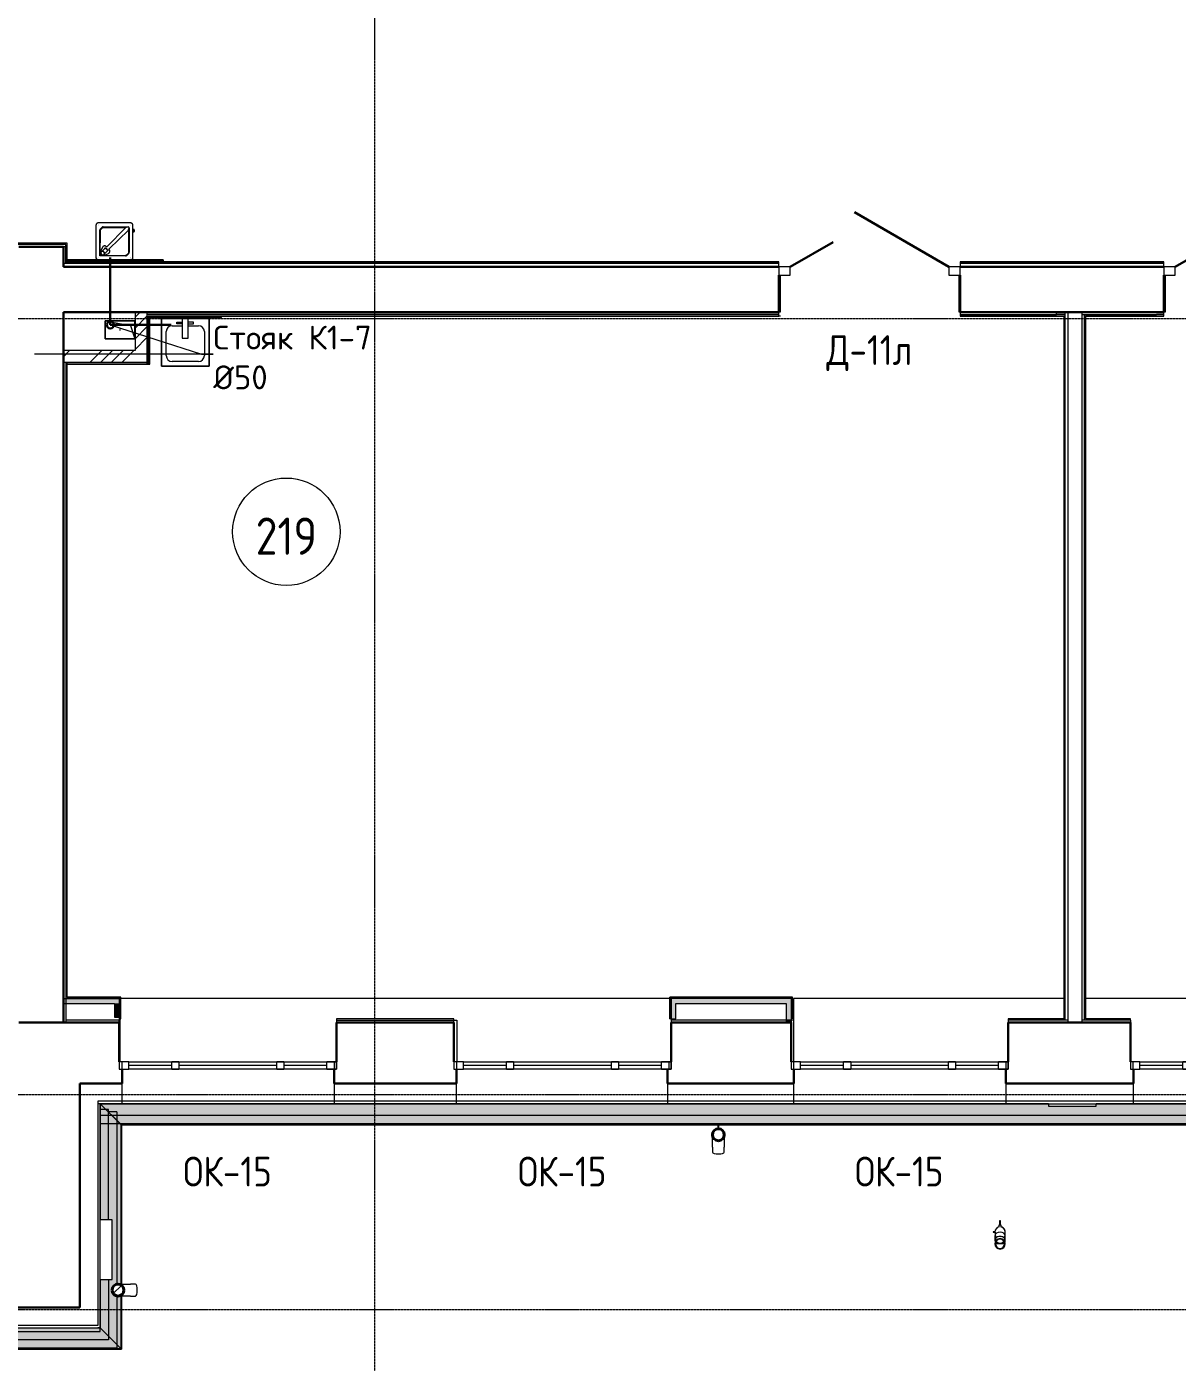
# Model space of a CAD drawing. Header units: millimetres. Extents: x -10178924 to 11692288, y -947381 to 58396.
# Drawn here: x 7233 to 16877, y -177041 to -165853 of the extents above; entities that cross this region are included whole.
import ezdxf
from ezdxf import colors
from ezdxf.entities.mleader import LeaderData, LeaderLine
from ezdxf.math import Vec2, Vec3

# ---------------------------------------------------------------- set-up
doc = ezdxf.new("R2010")
doc.units = ezdxf.units.MM
doc.linetypes.add('ADSK_Линия сетки', pattern=[25, 20, -2.5, 0, -2.5])
for name, color, linetype, lineweight in [('!К1', 32, 'Continuous', 30), ('_ Окна', 7, 'Continuous', 9), ('Аннотация', 7, 'Continuous', 18), ('Выноски ВК', 7, 'Continuous', 0), ('Двери', 7, 'Continuous', 9), ('Марки дверей', 7, 'Continuous', 20), ('Марки окон', 7, 'Continuous', 20), ('Обобщенные модели', 7, 'Continuous', 18), ('Ограждение', 7, 'Continuous', 9), ('Окна', 7, 'Continuous', 9), ('Оси', 253, 'Continuous', 9), ('Перекрытие', 7, 'Continuous', 18), ('Сантехника', 7, 'Continuous', 18), ('Стены внутренние', 7, 'Continuous', 18), ('Стены наружные', 7, 'Continuous', 18), ('Стены несущие', 7, 'Continuous', 30), ('Стены отделка', 7, 'Continuous', 30), ('Стены перегородки', 7, 'Continuous', 30), ('Стены штриховка', 7, 'Continuous', 9), ('ШТРИХОВКА', 252, 'Continuous', 15)]:
    doc.layers.add(name, color=color, linetype=linetype, lineweight=lineweight)
doc.layers.add('Линии', color=7, linetype='Continuous', lineweight=9, true_color=0x00a600)
doc.styles.add('GOST Common', font='GOST_Common.ttf', dxfattribs={"width": 0.9, "height": 350})
doc.styles.add('GOST Common_2', font='GOST_Common.ttf', dxfattribs={"width": 0.9, "height": 250})
doc.styles.add('PDF ISOCPEUR', font='isocpeur.ttf')

# ---------------------------------------------------------------- blocks, each defined once
blk = doc.blocks.new('Дверь-Alumark_двупольная с глухим окном_S70 - 1520х2200 алюм ост Д-11л-6129590-План 2-го этажа')
at = {"layer": 'Двери', "lineweight": 30}
for p, q in [((790, 190), (-2, 647)), ((-540, 190), (-181, 397))]:
    blk.add_line(p, q, dxfattribs=at)
at = {"layer": 'Двери'}
for p, q in [((-635, 190), (-635, 120)), ((-540, 190), (-635, 190)), ((-635, 120), (-540, 120)), ((-540, 120), (-540, 190)), ((790, 190), (790, 120)), ((885, 190), (790, 190)), ((790, 120), (885, 120)), ((885, 120), (885, 190))]:
    blk.add_line(p, q, dxfattribs=at)
blk = doc.blocks.new('Водосток - Тип 1 _карниз больше 490мм_-5158564-План 2-го этажа')
at = {"layer": 'Обобщенные модели', "lineweight": 9}
h = blk.add_hatch(dxfattribs=at)
h.set_pattern_fill('FP_12', color=256, style=0, pattern_type=2)
h.set_pattern_definition([(135, (281.1, -7838.13), (-106.066, -106.066), [])])
h.paths.add_polyline_path([(174, 149), (174, 171), (164, 191), (147, 205), (125, 210), (103, 205), (86, 191), (76, 171), (76, 149), (86, 129), (103, 115), (125, 110), (147, 115), (164, 129), (166, 132)])
at = {"layer": 'Обобщенные модели'}
for p, q in [((75, 306), (75, 264)), ((175, 264), (175, 306)), ((75, 186), (75, 188)), ((75, 184), (75, 186)), ((175, 188), (175, 186)), ((175, 186), (175, 184)), ((175, 184), (175, 181)), ((175, 175), (175, 173))]:
    blk.add_line(p, q, dxfattribs=at)
at = {"layer": 'Обобщенные модели', "flags": 128}
for points in [[(75, 190), (75, 193), (75, 197), (75, 201), (75, 205), (75, 210), (75, 214), (75, 219), (75, 224), (75, 229), (75, 234), (75, 239), (75, 245), (75, 250), (75, 256), (75, 261), (75, 264)], [(175, 264), (175, 258), (175, 252), (175, 247), (175, 242), (175, 236), (175, 231), (175, 226), (175, 221), (175, 216), (175, 212), (175, 207), (175, 203), (175, 199), (175, 195), (175, 191), (175, 190)], [(75, 173), (75, 174), (75, 177), (75, 180), (75, 183), (75, 184)], [(175, 181), (175, 178), (175, 175)]]:
    blk.add_lwpolyline(points, dxfattribs=at)
at = {"layer": 'Обобщенные модели'}
for start, end in [(167.1429, 191.1114), (151.304, 167.1429), (149.8057, 151.304), (146.8239, 148.981), (90, 144.6643), (35.3357, 90), (31.019, 33.1761), (28.696, 30.1943), (12.8571, 28.696), (348.8886, 12.8571)]:
    blk.add_arc((125, 160), 52, start, end, dxfattribs=at)
at = {"layer": 'Обобщенные модели', "lineweight": 40}
for start, end in [(90, 270), (270, 90)]:
    blk.add_arc((125, 160), 50, start, end, dxfattribs=at)
at = {"layer": 'Обобщенные модели'}
for start_param, end_param in [(4.712389, 6.283185), (3.141593, 4.712389)]:
    blk.add_ellipse((125, 306), major_axis=(-50, 0), ratio=0.309017, start_param=start_param, end_param=end_param, dxfattribs=at)
blk = doc.blocks.new('окно трехпол с фрамугой - 1800 и 1820х2300_h___нов_ ок15-2116660-План 2-го этажа')
at = {"layer": '_ Окна', "lineweight": 18}
for p, q in [((-910, 75), (-910, 135)), ((-910, 135), (-830, 135)), ((-830, 135), (-830, 75)), ((-470, 75), (-470, 135)), ((-470, 135), (-410, 135)), ((-410, 135), (-410, 75)), ((410, 75), (410, 135)), ((410, 135), (470, 135)), ((470, 135), (470, 75)), ((830, 135), (830, 75)), ((910, 135), (830, 135)), ((910, 75), (910, 135)), ((-830, 75), (-910, 75)), ((-410, 75), (-470, 75)), ((470, 75), (410, 75)), ((830, 75), (910, 75))]:
    blk.add_line(p, q, dxfattribs=at)
at = {"layer": '_ Окна'}
for p, q in [((-890, 75), (-890, 135)), ((890, 75), (890, 135)), ((-830, 105), (-470, 105)), ((-410, 105), (410, 105)), ((470, 105), (830, 105))]:
    blk.add_line(p, q, dxfattribs=at)
at = {"layer": 'Окна'}
for p, q in [((-910, 135), (-910, 75)), ((-830, 135), (-910, 135)), ((-830, 135), (-470, 135)), ((-410, 135), (-470, 135)), ((-410, 135), (410, 135)), ((470, 135), (410, 135)), ((470, 135), (830, 135)), ((910, 135), (830, 135)), ((910, 75), (910, 135)), ((-910, 75), (-830, 75)), ((-470, 75), (-830, 75)), ((-470, 75), (-410, 75)), ((410, 75), (-410, 75)), ((410, 75), (470, 75)), ((830, 75), (470, 75)), ((830, 75), (910, 75))]:
    blk.add_line(p, q, dxfattribs=at)
blk = doc.blocks.new('окно трехпол с фрамугой - 1800 и 1820х2300_h___нов_ ок15-2116662-План 2-го этажа')
at = {"layer": '_ Окна', "lineweight": 18}
for p, q in [((-910, 75), (-910, 135)), ((-910, 135), (-830, 135)), ((-830, 135), (-830, 75)), ((-470, 75), (-470, 135)), ((-470, 135), (-410, 135)), ((-410, 135), (-410, 75)), ((410, 75), (410, 135)), ((410, 135), (470, 135)), ((470, 135), (470, 75)), ((830, 135), (830, 75)), ((910, 135), (830, 135)), ((910, 75), (910, 135)), ((-830, 75), (-910, 75)), ((-410, 75), (-470, 75)), ((470, 75), (410, 75)), ((830, 75), (910, 75))]:
    blk.add_line(p, q, dxfattribs=at)
at = {"layer": '_ Окна'}
for p, q in [((-890, 75), (-890, 135)), ((890, 75), (890, 135)), ((-830, 105), (-470, 105)), ((-410, 105), (410, 105)), ((470, 105), (830, 105))]:
    blk.add_line(p, q, dxfattribs=at)
at = {"layer": 'Окна'}
for p, q in [((-910, 135), (-910, 75)), ((-830, 135), (-910, 135)), ((-830, 135), (-470, 135)), ((-410, 135), (-470, 135)), ((-410, 135), (410, 135)), ((470, 135), (410, 135)), ((470, 135), (830, 135)), ((910, 135), (830, 135)), ((910, 75), (910, 135)), ((-910, 75), (-830, 75)), ((-470, 75), (-830, 75)), ((-470, 75), (-410, 75)), ((410, 75), (-410, 75)), ((410, 75), (470, 75)), ((830, 75), (470, 75)), ((830, 75), (910, 75))]:
    blk.add_line(p, q, dxfattribs=at)
blk = doc.blocks.new('GM_Отверстие прямоугольное _в плите_ - Отверстие-1400775-План 2-го этажа')
at = {"layer": 'Обобщенные модели'}
for p, q in [((-75, -125), (-75, 125)), ((-75, 125), (75, 125)), ((75, 125), (-75, 125)), ((-75, 125), (-75, -125)), ((-37.5, 87.5), (75, 125)), ((75, 125), (75, -125)), ((75, -125), (75, 125)), ((-75, -125), (-37.5, 87.5)), ((75, -125), (-75, -125)), ((-75, -125), (75, -125))]:
    blk.add_line(p, q, dxfattribs=at)
for start, end in [(360, 180), (180, 360), (60, 165), (300, 360), (195, 270)]:
    blk.add_arc((0, 0), 2.5, start, end, dxfattribs=at)
blk = doc.blocks.new('Ограждение - Ограждение-2756656-План 2-го этажа')
at = {"layer": 'Ограждение', "true_color": 0x373f43, "transparency": 33554432}
for points in [[(8028, -338), (8028, 116), (8009, 107), (7987, 107), (7966, 118), (7953, 134), (7948, 156), (7953, 178), (7967, 195), (7987, 205), (8009, 205), (8028, 197), (8028, 1539), (7849, 1717), (7849, 746), (7948, 746), (7948, 246), (7849, 246), (7849, -160), (7922, -233)], [(18243, 1539), (18282, 1539), (18282, 1717), (16198, 1717), (16198, 1698), (15798, 1698), (15798, 1717), (7849, 1717), (8028, 1539), (17981, 1539)], [(18243, 1538), (18282, 1539), (18282, 1543), (8024, 1543), (8028, 1538), (17981, 1538)], [(7848, 746), (7849, 746), (7848, 970)], [(7512, -338), (8028, -338), (7848, -160), (5909, -160), (5909, -209), (5729, -209), (5729, -338), (5909, -338)], [(8028, -339), (8023, -335), (5729, -335), (5729, -339), (8028, -339)]]:
    blk.add_hatch(color=149, dxfattribs=at).paths.add_polyline_path(points)
h = blk.add_hatch(color=149, dxfattribs=at)
h.paths.add_polyline_path([(8028, -339), (8028, 116), (8024, 114), (8024, -335), (8028, -338)])
h.paths.add_polyline_path([(8028, 196), (8028, 1539), (8024, 1543), (8024, 198), (8028, 196)])
at = {"layer": 'Ограждение'}
for p, q in [((7849, 1717), (7848, 1718)), ((7848, 1718), (8033, 1718)), ((7849, 1717), (8026, 1540)), ((8028, 1539), (7849, 1717)), ((7849, 1717), (7849, 746)), ((7849, 1717), (7849, 746)), ((15798, 1717), (7849, 1717)), ((15798, 1717), (7849, 1717)), ((8033, 1718), (9809, 1718)), ((9809, 1718), (8033, 1718)), ((10833, 1718), (12604, 1718)), ((12604, 1718), (10833, 1718)), ((13663, 1718), (15439, 1718)), ((15439, 1718), (13663, 1718)), ((18283, 1717), (16198, 1717)), ((18283, 1717), (16198, 1717)), ((16508, 1718), (18282, 1718)), ((18282, 1718), (16508, 1718)), ((8026, 1540), (8023, 1544)), ((8023, 1544), (8023, 198)), ((8023, 1544), (8024, 1543)), ((18282, 1544), (8023, 1544)), ((8024, 1543), (8026, 1540)), ((8026, 1540), (8024, 1543)), ((8024, 1543), (8024, 198)), ((8024, 1543), (8026, 1540)), ((18282, 1543), (8024, 1543)), ((8026, 1540), (8024, 1542)), ((8024, 1542), (8024, 198)), ((8024, 1542), (8024, 1542)), ((8024, 1542), (8024, 198)), ((8024, 1542), (8026, 1540)), ((18282, 1542), (8024, 1542)), ((18282, 1542), (8024, 1542)), ((8026, 1540), (8026, 197)), ((8027, 1540), (8026, 1540)), ((8026, 1540), (8026, 197)), ((8028, 1539), (8026, 1540)), ((8026, 1540), (8028, 1539)), ((18282, 1540), (8026, 1540)), ((18282, 1540), (8026, 1540)), ((8027, 1540), (8027, 196)), ((8027, 1540), (8027, 196)), ((8027, 1540), (8028, 1538)), ((18282, 1540), (8027, 1540)), ((18282, 1540), (8027, 1540)), ((8028, 1539), (8028, 196)), ((18282, 1539), (8028, 1539)), ((8028, 1538), (8028, 196)), ((18282, 1538), (8028, 1538)), ((7849, 246), (7849, -160)), ((7849, 246), (7849, -160)), ((8023, 114), (8023, -333)), ((8024, 115), (8024, -335)), ((8024, 114), (8024, -335)), ((8024, 114), (8024, -335)), ((8026, 116), (8026, -337)), ((8026, 116), (8026, -337)), ((8027, 116), (8027, -337)), ((8027, 116), (8027, -338)), ((8028, 116), (8028, -339)), ((8028, 116), (8028, -338)), ((5729, -209), (5729, -337)), ((5729, -338), (5729, -209)), ((5909, -160), (7849, -160)), ((5909, -160), (7849, -160)), ((7848, -159), (7828, -159)), ((7849, -160), (7848, -159)), ((8028, -338), (7849, -160)), ((7849, -160), (8026, -337)), ((5729, -337), (5729, -333)), ((5729, -333), (5729, -335)), ((5729, -333), (8023, -333)), ((5729, -335), (5729, -337)), ((5729, -337), (5729, -335)), ((5729, -335), (5729, -335)), ((5729, -335), (5729, -337)), ((5729, -337), (5729, -335)), ((5729, -335), (5729, -337)), ((5729, -335), (8024, -335)), ((5729, -335), (8024, -335)), ((5729, -335), (8024, -335)), ((8023, -333), (8024, -335)), ((8026, -337), (8023, -333)), ((8024, -335), (8026, -337)), ((8026, -337), (8024, -335)), ((8024, -335), (8026, -337)), ((8024, -335), (8024, -335)), ((8026, -337), (8024, -335)), ((8024, -335), (8026, -337)), ((5729, -337), (5729, -337)), ((5729, -338), (5729, -337)), ((5729, -337), (5729, -338)), ((5729, -337), (8026, -337)), ((5729, -337), (8027, -337)), ((5729, -337), (8026, -337)), ((5729, -338), (5729, -339)), ((5729, -338), (8028, -338)), ((5729, -338), (8027, -338)), ((5729, -339), (8028, -339)), ((8026, -337), (8028, -338)), ((8028, -338), (8026, -337)), ((8027, -337), (8026, -337)), ((8027, -338), (8028, -339))]:
    blk.add_line(p, q, dxfattribs=at)
blk = doc.blocks.new('Водосток - Тип 1 _карниз больше 490мм_-V26-План 2-го этажа')
at = {"layer": 'Обобщенные модели'}
for p, q in [((75, 306), (75, 264)), ((175, 264), (175, 306)), ((120, 109), (120, 80)), ((120, 78), (120, 76)), ((120, 76), (120, 74)), ((120, 74), (120, 70)), ((130, 80), (130, 109)), ((130, 76), (130, 78)), ((130, 74), (130, 76)), ((130, 70), (130, 74))]:
    blk.add_line(p, q, dxfattribs=at)
at = {"layer": 'Обобщенные модели', "flags": 128}
for points in [[(75, 173), (75, 174), (75, 177), (75, 180), (75, 183), (75, 186), (75, 190), (75, 193), (75, 197), (75, 201), (75, 205), (75, 210), (75, 214), (75, 219), (75, 224), (75, 229), (75, 234), (75, 239), (75, 245), (75, 250), (75, 256), (75, 261), (75, 264)], [(175, 264), (175, 258), (175, 252), (175, 247), (175, 242), (175, 236), (175, 231), (175, 226), (175, 221), (175, 216), (175, 212), (175, 207), (175, 203), (175, 199), (175, 195), (175, 191), (175, 188), (175, 184), (175, 181), (175, 178), (175, 175), (175, 173)]]:
    blk.add_lwpolyline(points, dxfattribs=at)
at = {"layer": 'Обобщенные модели'}
for start, end in [(90, 270), (270, 90)]:
    blk.add_arc((125, 160), 52, start, end, dxfattribs=at)
at = {"layer": 'Обобщенные модели', "lineweight": 40}
for start, end in [(90, 270), (270, 90)]:
    blk.add_arc((125, 160), 50, start, end, dxfattribs=at)
at = {"layer": 'Обобщенные модели'}
for start_param, end_param in [(4.712389, 6.283185), (3.141593, 4.712389)]:
    blk.add_ellipse((125, 306), major_axis=(-50, 0), ratio=0.309017, start_param=start_param, end_param=end_param, dxfattribs=at)
blk = doc.blocks.new('SND_2D_Раковина - 400х400-V35-План 2-го этажа')
at = {"layer": 'Сантехника'}
for p, q in [((200, 180), (-200, 180)), ((-200, 180), (-200, -220)), ((-200, -220), (-200, 180)), ((-200, 180), (200, 180)), ((-110, 120), (-25, 120)), ((-70, 150), (-25, 150)), ((-70, 135), (-70, 150)), ((-25, 135), (-70, 135)), ((-25, 180), (-25, 15)), ((25, 15), (25, 180)), ((70, 150), (25, 150)), ((25, 135), (70, 135)), ((25, 120), (110, 120)), ((70, 135), (70, 150)), ((200, -220), (200, 180)), ((200, 180), (200, -220)), ((-160, -130), (-160, 70)), ((-25, 15), (25, 15)), ((160, 70), (160, -130)), ((-200, -220), (200, -220)), ((200, -220), (-200, -220)), ((110, -180), (-110, -180))]:
    blk.add_line(p, q, dxfattribs=at)
for centre, start, end in [((-110, 70), 90, 180), ((110, 70), 0, 90), ((-110, -130), 180, 270), ((110, -130), 270, 0)]:
    blk.add_arc(centre, 50, start, end, dxfattribs=at)
blk = doc.blocks.new('Reece_Tap_Wolfen_Drinking-Fountain - 10 L_Stainless Steel-V47-План 2-го этажа')
at = {"layer": 'Сантехника'}
for p, q in [((-155, 134), (-155, -134)), ((-136, 137), (-135, 137)), ((134, 155), (-134, 155)), ((-122, -94), (-122, 116)), ((-120, 116), (-120, 108)), ((-113, 124), (91, 124)), ((-113, 124), (-112, 123)), ((-112, 123), (-113, 124)), ((-110, 123), (-113, 123)), ((-94, 118), (-107, 122)), ((-100, 155), (-102, 155)), ((-100, 155), (-99, 155)), ((-93, 155), (-96, 155)), ((-94, 118), (91, 119)), ((62, -44), (-94, 118)), ((-93, 155), (-88, 155)), ((-93, 155), (-88, 155)), ((-85, 155), (-88, 155)), ((-82, 155), (-81, 155)), ((-80, 155), (-81, 155)), ((98, 117), (115, 101)), ((101, 120), (118, 104)), ((137, 135), (137, 136)), ((138, 137), (139, 137)), ((140, 136), (140, 135)), ((-120, 105), (-115, 93)), ((-117, -94), (-115, 93)), ((-115, 93), (44, -62)), ((117, 94), (120, -120)), ((122, 94), (122, -122)), ((-104, -118), (-118, -104)), ((-101, -115), (-115, -101)), ((50, -101), (83, -116)), ((54, -76), (57, -79)), ((58, -79), (55, -77)), ((75, -96), (67, -88)), ((76, -97), (75, -96)), ((79, -57), (76, -54)), ((85, -107), (76, -97)), ((77, -55), (79, -58)), ((86, -110), (81, -95)), ((82, -94), (93, -82)), ((82, -96), (87, -111)), ((94, -83), (83, -95)), ((86, -111), (87, -112)), ((87, -66), (90, -69)), ((88, -67), (96, -75)), ((94, -82), (110, -85)), ((111, -86), (95, -83)), ((96, -75), (97, -76)), ((97, -76), (106, -85)), ((116, -83), (101, -50)), ((104, -115), (116, -103)), ((111, -86), (110, -85)), ((116, -102), (112, -87)), ((-140, -135), (-140, -136)), ((-138, -137), (-139, -137)), ((-137, -135), (-137, -136)), ((-134, -155), (134, -155)), ((120, -120), (-94, -118)), ((122, -122), (-94, -122)), ((87, -112), (103, -116)), ((120, -120), (122, -122)), ((136, -137), (135, -137))]:
    blk.add_line(p, q, dxfattribs=at)
at = {"layer": 'Сантехника', "lineweight": 9}
for p, q in [((-100, 165), (-100, 164)), ((-91, 165), (-100, 165)), ((-100, 164), (-100, 164)), ((-100, 164), (-100, 163)), ((-91, 164), (-100, 164)), ((-91, 164), (-100, 164)), ((-100, 163), (-100, 163)), ((-100, 163), (-100, 162)), ((-91, 163), (-100, 163)), ((-91, 163), (-100, 163)), ((-100, 162), (-100, 161)), ((-91, 162), (-100, 162)), ((-100, 161), (-100, 161)), ((-100, 161), (-100, 160)), ((-91, 161), (-100, 161)), ((-91, 161), (-100, 161)), ((-100, 160), (-100, 160)), ((-100, 160), (-100, 159)), ((-91, 160), (-100, 160)), ((-91, 160), (-100, 160)), ((-100, 159), (-100, 158)), ((-91, 159), (-100, 159)), ((-100, 158), (-100, 158)), ((-100, 158), (-100, 157)), ((-91, 158), (-100, 158)), ((-91, 158), (-100, 158)), ((-100, 157), (-100, 157)), ((-100, 157), (-100, 156)), ((-91, 157), (-100, 157)), ((-91, 157), (-100, 157)), ((-100, 156), (-100, 155)), ((-91, 156), (-100, 156)), ((-100, 155), (-100, 155)), ((-91, 155), (-100, 155)), ((-98, 165), (-91, 165)), ((-91, 165), (-83, 165)), ((-81, 165), (-91, 165)), ((-81, 164), (-91, 164)), ((-81, 164), (-91, 164)), ((-81, 163), (-91, 163)), ((-81, 163), (-91, 163)), ((-81, 162), (-91, 162)), ((-81, 161), (-91, 161)), ((-81, 161), (-91, 161)), ((-81, 160), (-91, 160)), ((-81, 160), (-91, 160)), ((-81, 159), (-91, 159)), ((-81, 158), (-91, 158)), ((-81, 158), (-91, 158)), ((-81, 157), (-91, 157)), ((-81, 157), (-91, 157)), ((-81, 156), (-91, 156)), ((-81, 155), (-91, 155)), ((-81, 164), (-81, 165)), ((-81, 164), (-81, 164)), ((-81, 163), (-81, 164)), ((-81, 163), (-81, 163)), ((-81, 162), (-81, 163)), ((-81, 161), (-81, 162)), ((-81, 161), (-81, 161)), ((-81, 160), (-81, 161)), ((-81, 160), (-81, 160)), ((-81, 159), (-81, 160)), ((-81, 158), (-81, 159)), ((-81, 158), (-81, 158)), ((-81, 157), (-81, 158)), ((-81, 157), (-81, 157)), ((-81, 156), (-81, 157)), ((-81, 155), (-81, 156)), ((-81, 155), (-81, 155))]:
    blk.add_line(p, q, dxfattribs=at)
at = {"layer": 'Сантехника', "flags": 128}
for points in [[(-134, 155), (-135, 155), (-136, 155), (-137, 155), (-137, 155), (-138, 155), (-139, 154), (-140, 154), (-141, 154), (-141, 154), (-142, 153), (-143, 153), (-144, 153), (-144, 152), (-145, 152), (-146, 151), (-147, 151), (-147, 150), (-148, 150), (-148, 149), (-149, 149), (-150, 148), (-150, 147), (-151, 147), (-151, 146), (-152, 145), (-152, 145), (-153, 144), (-153, 143), (-153, 142), (-154, 142), (-154, 141), (-154, 140), (-154, 139), (-155, 138), (-155, 138), (-155, 137), (-155, 136), (-155, 135), (-155, 134), (-155, 134)], [(-107, 122), (-107, 123), (-107, 123), (-108, 123), (-109, 123), (-109, 123), (-110, 123)], [(155, 134), (155, 135), (155, 136), (155, 137), (155, 137), (155, 138), (154, 139), (154, 140), (154, 141), (154, 141), (153, 142), (153, 143), (153, 144), (152, 144), (152, 145), (151, 146), (151, 147), (150, 147), (150, 148), (149, 148), (149, 149), (148, 150), (147, 150), (147, 151), (146, 151), (145, 152), (145, 152), (144, 153), (143, 153), (142, 153), (142, 154), (141, 154), (140, 154), (139, 154), (138, 155), (138, 155), (137, 155), (136, 155), (135, 155), (134, 155), (134, 155)], [(-120, 108), (-120, 107), (-120, 107), (-120, 106), (-120, 106), (-120, 105), (-120, 105)], [(54, -74), (58, -68), (63, -63), (68, -58), (74, -54)], [(55, -77), (54, -76), (54, -76), (54, -75), (54, -75), (54, -74)], [(74, -54), (75, -54), (75, -54), (76, -54), (76, -54), (77, -55)], [(-155, -134), (-155, -135), (-155, -136), (-155, -137), (-155, -137), (-155, -138), (-154, -139), (-154, -140), (-154, -141), (-154, -141), (-153, -142), (-153, -143), (-153, -144), (-152, -144), (-152, -145), (-151, -146), (-151, -147), (-150, -147), (-150, -148), (-149, -148), (-149, -149), (-148, -150), (-147, -150), (-147, -151), (-146, -151), (-145, -152), (-145, -152), (-144, -153), (-143, -153), (-142, -153), (-142, -154), (-141, -154), (-140, -154), (-139, -154), (-138, -155), (-138, -155), (-137, -155), (-136, -155), (-135, -155), (-134, -155), (-134, -155)], [(134, -155), (135, -155), (136, -155), (137, -155), (137, -155), (138, -155), (139, -154), (140, -154), (141, -154), (141, -154), (142, -153), (143, -153), (144, -153), (144, -152), (145, -152), (146, -151), (147, -151), (147, -150), (148, -150), (148, -149), (149, -149), (150, -148), (150, -147), (151, -147), (151, -146), (152, -145), (152, -145), (153, -144), (153, -143), (153, -142), (154, -142), (154, -141), (154, -140), (154, -139), (155, -138), (155, -138), (155, -137), (155, -136), (155, -135), (155, -134)]]:
    blk.add_lwpolyline(points, dxfattribs=at)
at = {"layer": 'Сантехника'}
for centre, radius, start, end in [((-134, 134), 21, 140.284, 180), ((-134, 134), 21, 113.6771, 135.4615), ((-137, 139), 13, 122.0346, 132.0601), ((-134, 134), 21, 102.5039, 111.3737), ((-134, 134), 21, 90, 97.6172), ((-113, 116), 8.25, 90, 180), ((-113, 116), 7.05, 90, 180), ((91, 110), 14, 45, 90), ((134, 134), 21, 50.284, 90), ((134, 134), 21, 23.6771, 45.815), ((134, 134), 21, 12.5039, 21.3737), ((134, 134), 21, 360, 7.6172), ((108, 94), 14, 0, 45), ((-108, -94), 14, 180, 225), ((-134, -134), 21, 180, 187.6172), ((-134, -134), 21, 192.5039, 201.3737), ((-134, -134), 21, 203.6771, 224.5385), ((-134, -134), 21, 230.284, 270), ((-94, -108), 14, 225, 270), ((134, -134), 21, 270, 277.6172), ((134, -134), 21, 282.5039, 291.3737), ((134, -134), 21, 293.6771, 315.815), ((137, -140), 13, 302.0346, 312.0601), ((134, -134), 21, 320.284, 360)]:
    blk.add_arc(centre, radius, start, end, dxfattribs=at)
for centre, major_axis, ratio, start_param, end_param in [((81, -81), (22.7, 22.7), 0.669131, 1.125389, 2.016204), ((60, -77), (2.12, 2.12), 0.669131, 2.016204, 3.199065), ((-164, -319), (231, 231), 0.669131, 0, 0.057472), ((77, -60), (2.12, 2.12), 0.669131, 6.225713, 7.408574), ((319, 164), (231, 231), 0.669131, 3.08412, 3.141593), ((82, -95), (0.707, 0.707), 0.951057, 1.595877, 2.643074), ((83, -96), (0.707, 0.707), 0.951057, 1.595877, 2.643074), ((99, -99), (10.9, 10.9), 0.951057, 1.570796, 4.712389), ((88, -111), (0.691, 0.691), 0.951057, 2.643074, 3.690272), ((99, -99), (10.9, 10.9), 0.951057, 4.712389, 7.853982), ((94, -83), (0.707, 0.707), 0.951057, 0.548679, 1.595877), ((95, -84), (0.707, 0.707), 0.951057, 0.548679, 1.595877), ((111, -87), (0.707, 0.707), 0.951057, 5.784667, 6.831864), ((115, -103), (0.707, 0.707), 0.951057, 4.737469, 5.784667), ((103, -115), (0.707, 0.707), 0.951057, 3.690272, 4.737469)]:
    blk.add_ellipse(centre, major_axis=major_axis, ratio=ratio, start_param=start_param, end_param=end_param, dxfattribs=at)
for points in [[(91, 119), (92, 119), (94, 119), (96, 118), (97, 117), (98, 117)], [(115, 101), (115, 100), (116, 99), (117, 96), (117, 95), (117, 94)], [(-115, -101), (-115, -100), (-116, -99), (-117, -96), (-117, -95), (-117, -94)], [(44, -68), (43, -70), (41, -72), (39, -77), (38, -81), (38, -86), (40, -91), (42, -95), (46, -98), (48, -100), (50, -101)], [(101, -50), (100, -48), (98, -46), (95, -42), (91, -40), (86, -38), (81, -38), (77, -39), (72, -41), (70, -43), (69, -44)], [(-94, -118), (-95, -118), (-96, -118), (-99, -117), (-100, -115), (-101, -115)]]:
    blk.add_open_spline(points, degree=3, dxfattribs=at)
for points, knots in [([(44, -62), (44, -62), (45, -63), (45, -65), (45, -67), (45, -68), (44, -68)], [-1, -1, -1, -1, -0.666667, -0.5, -0.333333, 0, 0, 0, 0]), ([(69, -44), (68, -44), (67, -45), (65, -45), (64, -45), (63, -44), (62, -44)], [-1, -1, -1, -1, -0.666667, -0.5, -0.333333, 0, 0, 0, 0]), ([(105, -115), (105, -115), (109, -113), (113, -109), (115, -104), (115, -104)], [-0.6261625, -0.6261625, -0.6261625, -0.6261625, -0.6, -0.4, -0.3568135, -0.3568135, -0.3568135, -0.3568135]), ([(116, -102), (116, -102), (117, -99), (118, -95), (118, -89), (116, -85), (116, -83)], [-0.3326134, -0.3326134, -0.3326134, -0.3326134, -0.3, -0.2, -0.1, 0, 0, 0, 0]), ([(83, -116), (85, -116), (89, -118), (95, -118), (100, -117), (102, -116)], [-1, -1, -1, -1, -0.9, -0.8, -0.6714108, -0.6714108, -0.6714108, -0.6714108])]:
    blk.add_open_spline(points, degree=3, knots=knots, dxfattribs=at)
blk = doc.blocks.new('_ Хомут универсальный - _ Хомут универсальный-V49-План 2-го этажа')
at = {"layer": 'Обобщенные модели'}
for p, q in [((-43, 2), (-57, 2)), ((-57, 2), (-57, -2)), ((10, 57), (-10, 57)), ((-10, 57), (-10, 42)), ((-5, 93), (-5, 57)), ((5, 93), (-5, 93)), ((5, 57), (5, 93)), ((10, 42), (10, 57)), ((-57, -2), (-43, -2))]:
    blk.add_line(p, q, dxfattribs=at)
for radius, start, end in [(43.3, 103.3472, 176.6899), (41, 165, 166.7602), (43.3, 347.0829, 76.5871), (41, 13.2398, 15), (43.3, 182.992, 192.1308)]:
    blk.add_arc((0, 0), radius, start, end, dxfattribs=at)
blk = doc.blocks.new('_ Колено трубы 135 - _ Колено трубы 135-V50-План 2-го этажа')
at = {"layer": 'Обобщенные модели'}
for p, q in [((15347, 611), (15347, 576)), ((15349, 643), (15349, 611)), ((15433, 611), (15433, 643)), ((15434, 576), (15434, 611))]:
    blk.add_line(p, q, dxfattribs=at)
for start, end in [(113.1035, 120), (103.3248, 105), (75, 76.6752), (53.0349, 60), (158.2945, 166.876), (142.8085, 154.4934), (26.6919, 36.8379), (15, 22.1092)]:
    blk.add_arc((15391, 643), 42, start, end, dxfattribs=at)
for centre, major_axis, start_param, end_param in [((15391, 576), (-43.4, 0), 4.712389, 6.502545), ((15391, 611), (-43.4, 0), 4.712389, 6.283185), ((15391, 611), (-43.4, 0), 3.141593, 4.712389), ((15391, 576), (43.4, 0), 6.063826, 7.853982)]:
    blk.add_ellipse(centre, major_axis=major_axis, ratio=0.707107, start_param=start_param, end_param=end_param, dxfattribs=at)
blk = doc.blocks.new('_ Колено трубы 135 - _ Колено трубы 135-V51-План 2-го этажа')
at = {"layer": 'Обобщенные модели'}
for p, q in [((-32, 39), (-67, 39)), ((-11, 42), (-32, 42)), ((0, 39), (0, -39)), ((-67, -39), (-32, -39)), ((-32, -42), (-11, -42))]:
    blk.add_line(p, q, dxfattribs=at)
for radius, start, end in [(43.4, 360, 180), (43.4, 180, 360), (41.1, 0, 180), (41.1, 180, 0), (38.8, 90, 270), (38.8, 270, 90)]:
    blk.add_arc((0, 0), radius, start, end, dxfattribs=at)
for major_axis, start_param, end_param in [((0, 42), 0, 3.141593), ((0, 36.8), 4.712389, 5.826963), ((0, 36.8), 3.597814, 4.712389), ((0, 38.8), 4.712389, 5.759587), ((0, 38.8), 4.712389, 5.759587), ((0, 38.8), 3.665191, 4.712389), ((0, 38.8), 3.665191, 4.712389)]:
    blk.add_ellipse((-32, 0), major_axis=major_axis, ratio=0.707107, start_param=start_param, end_param=end_param, dxfattribs=at)
blk = doc.blocks.new('_ Водосточный слив с хомутом универсальным - _ Водосточный слив с хомутом универсальным-V52-План 2-го этажа')
at = {"layer": 'Обобщенные модели'}
for start, end in [(92.7801, 105), (13.284, 86.6773), (255, 346.716)]:
    blk.add_arc((0, 0), 43.6, start, end, dxfattribs=at)
blk = doc.blocks.new('2 этаж')
h = blk.add_hatch()
h.set_pattern_fill('ANSI34', color=256, scale=20)
h.set_pattern_definition([(45, (0, -123085.82), (-269.408, 269.408), []), (45, (89.8, -123085.82), (-269.408, 269.408), []), (45, (179.6, -123085.82), (-269.408, 269.408), []), (45, (269.4, -123085.82), (-269.408, 269.408), [])])
h.paths.add_polyline_path([(8241, -114738), (8141, -114738), (8141, -115060), (7541, -115060), (7541, -115160), (8241, -115160)])
at = {"layer": 'Стены внутренние'}
for points in [[(7969, -120528), (8009, -120528), (8009, -120488), (7541, -120488), (7541, -120528)], [(12674, -120656), (12674, -120488), (12634, -120488), (12634, -120656)], [(13270, -120528), (13639, -120528), (13639, -120488), (12674, -120488), (12674, -120528), (12747, -120528)], [(7969, -120643), (8009, -120643), (8009, -120528), (7969, -120528)], [(13599, -120678), (13639, -120678), (13639, -120528), (13599, -120528)]]:
    blk.add_hatch(color=256, dxfattribs=at).paths.add_polyline_path(points)
at = {"layer": 'Линии', "color": 7}
blk.add_circle((9409, -116577), 450, dxfattribs=at)
at = {"layer": 'Оси', "color": 252, "linetype": 'ADSK_Линия сетки'}
for p, q in [((10150, -128115), (10150, -101228)), ((-10115, -114791), (56005, -114791)), ((-10115, -121291), (42696, -121291)), ((-10115, -123091), (50212, -123091))]:
    blk.add_line(p, q, dxfattribs=at)
at = {"layer": 'Перекрытие'}
for p, q in [((13548, -114428), (13548, -114738)), ((15048, -114738), (15048, -114428)), ((16774, -114428), (16774, -114738)), ((13548, -114661), (13538, -114661)), ((15058, -114661), (15048, -114661)), ((16774, -114661), (16764, -114661)), ((13548, -114738), (13538, -114738)), ((15058, -114738), (15048, -114738)), ((16774, -114738), (16764, -114738)), ((12622, -120488), (8021, -120488)), ((15926, -120488), (13659, -120488)), ((13659, -120488), (13659, -121018)), ((18292, -120488), (16110, -120488)), ((8014, -120656), (8014, -121018)), ((10814, -120668), (10839, -120668)), ((10839, -120668), (10839, -121018)), ((12659, -120668), (12659, -120656)), ((16484, -120668), (16484, -120688))]:
    blk.add_line(p, q, dxfattribs=at)
at = {"layer": 'Стены внутренние'}
for p, q in [((13651, -120502), (13659, -120502)), ((13659, -120514), (13651, -120514)), ((13639, -120668), (13651, -120668))]:
    blk.add_line(p, q, dxfattribs=at)
at = {"layer": 'Стены наружные'}
for p, q in [((8009, -120656), (8009, -120668)), ((13651, -120608), (13651, -120656)), ((13651, -120656), (13659, -120656)), ((9809, -121348), (8034, -121348)), ((12604, -121348), (10834, -121348)), ((15439, -121348), (13664, -121348)), ((18284, -121348), (16509, -121348)), ((7918, -121418), (7849, -121418)), ((18282, -121468), (7849, -121468)), ((7918, -122340), (7918, -121418)), ((7988, -121437), (7918, -121437)), ((7988, -121437), (7988, -122881)), ((18282, -121538), (7849, -121538)), ((7918, -122840), (7918, -123345)), ((7988, -122978), (7988, -123415)), ((5909, -123275), (7848, -123275)), ((7848, -123245), (7828, -123245)), ((7848, -123275), (7848, -123246)), ((7918, -123345), (1649, -123345)), ((7988, -123415), (5724, -123415))]:
    blk.add_line(p, q, dxfattribs=at)
at = {"layer": 'Стены несущие'}
for p, q in [((7541, -114191), (7168, -114191)), ((7541, -114358), (7541, -114191)), ((7541, -114358), (9859, -114358)), ((9859, -114358), (13538, -114358)), ((13538, -114738), (13538, -114428)), ((15058, -114358), (16764, -114358)), ((15058, -114428), (15058, -114738)), ((16764, -114738), (16764, -114428)), ((8319, -114738), (7541, -114738)), ((7541, -120688), (7541, -114738)), ((7541, -114758), (7541, -120688)), ((13538, -114738), (8319, -114738)), ((16764, -114738), (15058, -114738)), ((7168, -120688), (8009, -120688)), ((8009, -121018), (8009, -120688)), ((9829, -120688), (9829, -121018)), ((10814, -120688), (9829, -120688)), ((10814, -121018), (10814, -120688)), ((12634, -120688), (12634, -121018)), ((13639, -120688), (12634, -120688)), ((13639, -121018), (13639, -120688)), ((15459, -120688), (15459, -121018)), ((16484, -120688), (15459, -120688)), ((16484, -121018), (16484, -120688)), ((8034, -121198), (8034, -121078)), ((9809, -121078), (9809, -121198)), ((10834, -121198), (10834, -121078)), ((12604, -121078), (12604, -121198)), ((13664, -121198), (13664, -121078)), ((15439, -121078), (15439, -121198)), ((16509, -121198), (16509, -121078)), ((8034, -121198), (7678, -121198)), ((7678, -121198), (7678, -123075)), ((10834, -121198), (9809, -121198)), ((13664, -121198), (12604, -121198)), ((16509, -121198), (15439, -121198)), ((-338, -123075), (7678, -123075))]:
    blk.add_line(p, q, dxfattribs=at)
at = {"layer": 'Стены отделка', "lineweight": 9}
for p, q in [((7571, -114159), (7128, -114159)), ((7561, -114171), (7138, -114171)), ((7561, -114191), (7541, -114191)), ((7561, -114328), (7561, -114191)), ((7573, -114300), (7573, -114161)), ((7541, -114328), (9859, -114328)), ((8376, -114300), (7573, -114300)), ((8376, -114300), (8376, -114328)), ((13538, -114316), (8376, -114316)), ((13538, -114358), (13538, -114316)), ((15058, -114316), (15058, -114358)), ((16764, -114316), (15058, -114316)), ((16702, -114328), (16764, -114328)), ((16764, -114358), (16764, -114316)), ((8141, -114738), (8141, -115060)), ((8241, -114738), (8241, -115170)), ((9859, -114758), (8241, -114758)), ((8266, -114783), (8866, -114783)), ((8266, -115172), (8266, -114783)), ((8866, -114770), (13538, -114770)), ((8866, -114783), (8866, -114770)), ((13538, -114770), (13538, -114738)), ((15058, -114738), (15058, -114770)), ((15058, -114770), (15926, -114770)), ((15865, -114758), (15865, -114738)), ((15938, -114758), (15865, -114758)), ((15926, -114770), (15926, -120656)), ((15938, -120668), (15938, -114738)), ((16078, -114758), (16108, -114758)), ((16098, -120668), (16098, -114758)), ((16110, -120656), (16110, -114770)), ((16110, -114770), (16764, -114770)), ((16764, -114758), (16702, -114758)), ((16764, -114770), (16764, -114738)), ((8141, -115060), (7541, -115060)), ((8241, -115160), (7541, -115160)), ((7561, -115160), (7561, -120688)), ((7573, -120476), (7573, -115160)), ((7573, -115172), (8266, -115172)), ((7541, -120488), (8009, -120488)), ((8019, -120476), (7573, -120476)), ((8009, -120488), (8009, -120656)), ((8021, -120656), (8021, -120478)), ((12622, -120476), (12622, -120656)), ((13649, -120476), (12624, -120476)), ((13639, -120488), (12634, -120488)), ((12634, -120488), (12634, -120656)), ((13639, -120488), (13639, -120688)), ((13651, -120608), (13651, -120478)), ((7541, -120528), (7969, -120528)), ((7969, -120528), (7969, -120643)), ((12674, -120528), (13599, -120528)), ((12674, -120656), (12674, -120528)), ((13599, -120528), (13599, -120678)), ((8008, -120668), (7561, -120668)), ((7969, -120643), (8009, -120643)), ((8009, -120668), (8008, -120668)), ((8008, -120688), (8009, -120688)), ((8009, -120656), (8021, -120656)), ((8009, -120688), (8009, -120668)), ((9829, -120656), (9829, -120688)), ((10814, -120656), (9829, -120656)), ((10813, -120668), (10814, -120668)), ((10814, -120688), (10814, -120656)), ((10814, -120688), (10814, -120688)), ((12622, -120656), (12674, -120656)), ((13639, -120668), (12634, -120668)), ((12634, -120668), (12634, -120688)), ((13599, -120678), (13639, -120678)), ((13639, -120608), (13651, -120608)), ((13639, -120688), (13639, -120688)), ((15459, -120656), (15459, -120688)), ((15926, -120656), (15459, -120656)), ((15958, -120668), (15938, -120668)), ((16108, -120668), (16078, -120668)), ((16484, -120656), (16110, -120656)), ((16483, -120668), (16484, -120668)), ((16484, -120668), (16484, -120656)), ((8034, -121368), (8034, -121198)), ((9809, -121198), (9809, -121368)), ((10834, -121198), (10834, -121198)), ((10834, -121368), (10834, -121198)), ((12604, -121198), (12604, -121368)), ((13664, -121198), (13664, -121198)), ((13664, -121368), (13664, -121198)), ((15439, -121198), (15439, -121368)), ((16509, -121198), (16509, -121198)), ((16509, -121368), (16509, -121198)), ((8034, -121348), (7828, -121348)), ((7828, -121348), (7828, -123225)), ((7848, -121368), (8034, -121368)), ((7848, -123245), (7848, -121368)), ((10834, -121348), (9809, -121348)), ((9809, -121368), (10834, -121368)), ((13664, -121348), (12604, -121348)), ((12604, -121368), (13664, -121368)), ((16509, -121348), (15439, -121348)), ((15439, -121368), (16509, -121368)), ((15798, -121368), (15798, -121388)), ((16198, -121388), (16198, -121368)), ((15798, -121388), (16198, -121388)), ((7948, -122340), (7848, -122340)), ((7948, -122840), (7948, -122340)), ((7848, -122840), (7948, -122840)), ((-507, -123245), (7828, -123245)), ((7828, -123225), (-487, -123225))]:
    blk.add_line(p, q, dxfattribs=at)
at = {"layer": 'Стены перегородки', "lineweight": 18}
for p, q in [((15958, -114738), (15958, -120688)), ((16078, -120688), (16078, -114738))]:
    blk.add_line(p, q, dxfattribs=at)
at = {"layer": 'Стены штриховка'}
for p, q in [((7573, -114161), (7126, -114161)), ((7561, -114191), (7561, -114171)), ((7571, -114300), (7571, -114159)), ((7573, -114159), (7571, -114159)), ((7573, -114161), (7573, -114159)), ((7561, -114300), (7573, -114300)), ((8376, -114309), (7561, -114309)), ((13538, -114318), (7561, -114318)), ((9859, -114328), (13538, -114328)), ((16764, -114318), (15058, -114318)), ((15058, -114328), (16702, -114328)), ((8251, -114768), (13550, -114768)), ((8251, -114768), (8251, -115170)), ((8866, -114774), (8257, -114774)), ((8257, -114774), (8257, -115172)), ((8866, -114768), (8866, -114770)), ((13538, -114758), (9859, -114758)), ((15058, -114758), (15865, -114758)), ((15058, -114768), (15928, -114768)), ((15928, -114768), (15928, -120658)), ((16108, -114758), (16702, -114758)), ((16108, -120658), (16108, -114768)), ((16108, -114768), (16764, -114768)), ((7571, -120478), (7571, -115158)), ((7571, -115170), (8257, -115170)), ((7571, -120478), (8021, -120478)), ((8019, -120656), (8019, -120476)), ((8021, -120476), (8019, -120476)), ((8021, -120478), (8021, -120476)), ((12624, -120476), (12622, -120476)), ((12622, -120478), (13651, -120478)), ((12624, -120656), (12624, -120476)), ((13649, -120608), (13649, -120476)), ((13651, -120476), (13649, -120476)), ((13651, -120478), (13651, -120476)), ((10814, -120658), (9829, -120658)), ((9829, -120668), (10813, -120668)), ((15928, -120658), (15459, -120658)), ((15938, -120668), (15459, -120668)), ((16484, -120658), (16108, -120658)), ((16483, -120668), (16108, -120668)), ((7848, -121368), (7828, -121368))]:
    blk.add_line(p, q, dxfattribs=at)
at = {"layer": 'Двери'}
for p in [(14173, -114548), (17399, -114548)]:
    blk.add_blockref('Дверь-Alumark_двупольная с глухим окном_S70 - 1520х2200 алюм ост Д-11л-6129590-План 2-го этажа', p, dxfattribs=at)
at = {"layer": 'Обобщенные модели'}
for name, p, rotation in [('GM_Отверстие прямоугольное _в плите_ - Отверстие-1400775-План 2-го этажа', (8015, -114886), 270), ('Водосток - Тип 1 _карниз больше 490мм_-V26-План 2-го этажа', (13155, -121468), 180), ('_ Водосточный слив с хомутом универсальным - _ Водосточный слив с хомутом универсальным-V52-План 2-го этажа', (15391, -122443), 90), ('_ Колено трубы 135 - _ Колено трубы 135-V51-План 2-го этажа', (15391, -122542), 270), ('Водосток - Тип 1 _карниз больше 490мм_-5158564-План 2-го этажа', (7838, -122805), 270)]:
    blk.add_blockref(name, p, dxfattribs=dict(at, rotation=rotation))
for name, p in [('_ Хомут универсальный - _ Хомут универсальный-V49-План 2-го этажа', (15391, -122443)), ('_ Колено трубы 135 - _ Колено трубы 135-V50-План 2-го этажа', (0, -123086))]:
    blk.add_blockref(name, p, dxfattribs=at)
at = {"layer": 'Ограждение'}
blk.add_blockref('Ограждение - Ограждение-2756656-План 2-го этажа', (0, -123086), dxfattribs=at)
at = {"layer": 'Окна', "rotation": 180}
for name, p in [('окно трехпол с фрамугой - 1800 и 1820х2300_h___нов_ ок15-2116660-План 2-го этажа', (8919, -120943)), ('окно трехпол с фрамугой - 1800 и 1820х2300_h___нов_ ок15-2116662-План 2-го этажа', (11724, -120943)), ('окно трехпол с фрамугой - 1800 и 1820х2300_h___нов_ ок15-2116660-План 2-го этажа', (14549, -120943)), ('окно трехпол с фрамугой - 1800 и 1820х2300_h___нов_ ок15-2116660-План 2-го этажа', (17394, -120943))]:
    blk.add_blockref(name, p, dxfattribs=at)
at = {"layer": 'Сантехника', "rotation": 270}
blk.add_blockref('Reece_Tap_Wolfen_Drinking-Fountain - 10 L_Stainless Steel-V47-План 2-го этажа', (7968, -114145), dxfattribs=at)
at = {"layer": 'Сантехника'}
blk.add_blockref('SND_2D_Раковина - 400х400-V35-План 2-го этажа', (8562, -114971), dxfattribs=at)
at = {"layer": 'Аннотация', "lineweight": 9, "insert": (9409, -116614), "char_height": 312.5, "width": 520.21, "attachment_point": 5, "line_spacing_factor": 1.022766, "style": 'GOST Common'}
blk.add_mtext('219', dxfattribs=at)
at = {"layer": 'Марки дверей', "lineweight": 9, "insert": (14295, -115081), "char_height": 250, "width": 756, "attachment_point": 5, "line_spacing_factor": 1.022766, "style": 'GOST Common_2'}
blk.add_mtext('\\pxqc,t1.8,3.6,5.4,7.2,9,10.8,12.6,14.4,16.2,18,19.8,21.6,23.4,25.2,27,28.8,30.6,32.4,34.2,36,37.8,39.6,41.4,43.2,45,46.8,48.6,50.4,52.2,54,55.8,57.6;{Д-11л}', dxfattribs=at)
at = {"layer": 'Марки окон', "lineweight": 9, "char_height": 250, "width": 797.4, "attachment_point": 5, "line_spacing_factor": 1.022766, "style": 'GOST Common_2'}
for insert in [(8916, -121937), (11721, -121937), (14546, -121937)]:
    blk.add_mtext('\\pxqc,t1.8,3.6,5.4,7.2,9,10.8,12.6,14.4,16.2,18,19.8,21.6,23.4,25.2,27,28.8,30.6,32.4,34.2,36,37.8,39.6,41.4,43.2,45,46.8,48.6,50.4,52.2,54,55.8,57.6;{ОК-15}', dxfattribs=dict(at, insert=insert))
blk = doc.blocks.new('_None')

msp = doc.modelspace()

# ---------------------------------------------------------------- linework, layer by layer
at = {"layer": '!К1'}
for points in [[(7933.6, -168351.3), (7933.6, -167785.6)], [(7933.6, -168351.3), (8444.9, -168351.3)]]:
    msp.add_lwpolyline(points, dxfattribs=at)
msp.add_circle((7933.6, -168351.3), 30, dxfattribs=at)

# ---------------------------------------------------------------- block references
at = {"layer": 'ШТРИХОВКА'}
msp.add_blockref('2 этаж', (0, -53506.6), dxfattribs=at)

# ---------------------------------------------------------------- leaders
at = {"layer": 'Выноски ВК', "ltscale": 50}
ml = msp.add_multileader_mtext('Standard', dxfattribs=at)
ml.set_content('Стояк К1-7 ^J%%C50', color=256, style='PDF ISOCPEUR')
ml.set_leader_properties(color=256, linetype='ByLayer', lineweight=-1)
ml.set_arrow_properties(name='NONE')
ml.build(insert=Vec2(0, 0))
ml.multileader.update_dxf_attribs({"text_left_attachment_type": 6, "text_right_attachment_type": 6, "dogleg_length": 100, "arrow_head_size": 300})
ctx = ml.context
ctx.base_point, ctx.char_height, ctx.arrow_head_size, ctx.landing_gap_size, ctx.plane_origin = Vec3(8796.6, -168597.2), 200, 300, 0, Vec3(689.2, -164639)
ctx.left_attachment, ctx.right_attachment = 6, 6
notes = []
notes.append((ctx, [(0, (1, 1, 0), (8696.6, -168597.2), (1, 0), 100, [(1, [(7933.6, -168351.3)], 0, [])])]))
ctx.mtext.insert, ctx.mtext.flow_direction = Vec3(8796.6, -168357.2), 5
for ctx, leaders in notes:
    for number, flags, end, landing, length, lines in leaders:
        leader = LeaderData()
        leader.index, (leader.has_last_leader_line, leader.has_dogleg_vector, leader.attachment_direction) = number, flags
        leader.last_leader_point, leader.dogleg_vector, leader.dogleg_length = Vec3(end), Vec3(landing), length
        for number, points, colour, breaks in lines:
            line = LeaderLine()
            line.index, line.vertices, line.color, line.breaks = number, Vec3.list(points), colors.encode_raw_color(colour), breaks
            leader.lines.append(line)
        ctx.leaders.append(leader)

doc.saveas('drawing.dxf')
